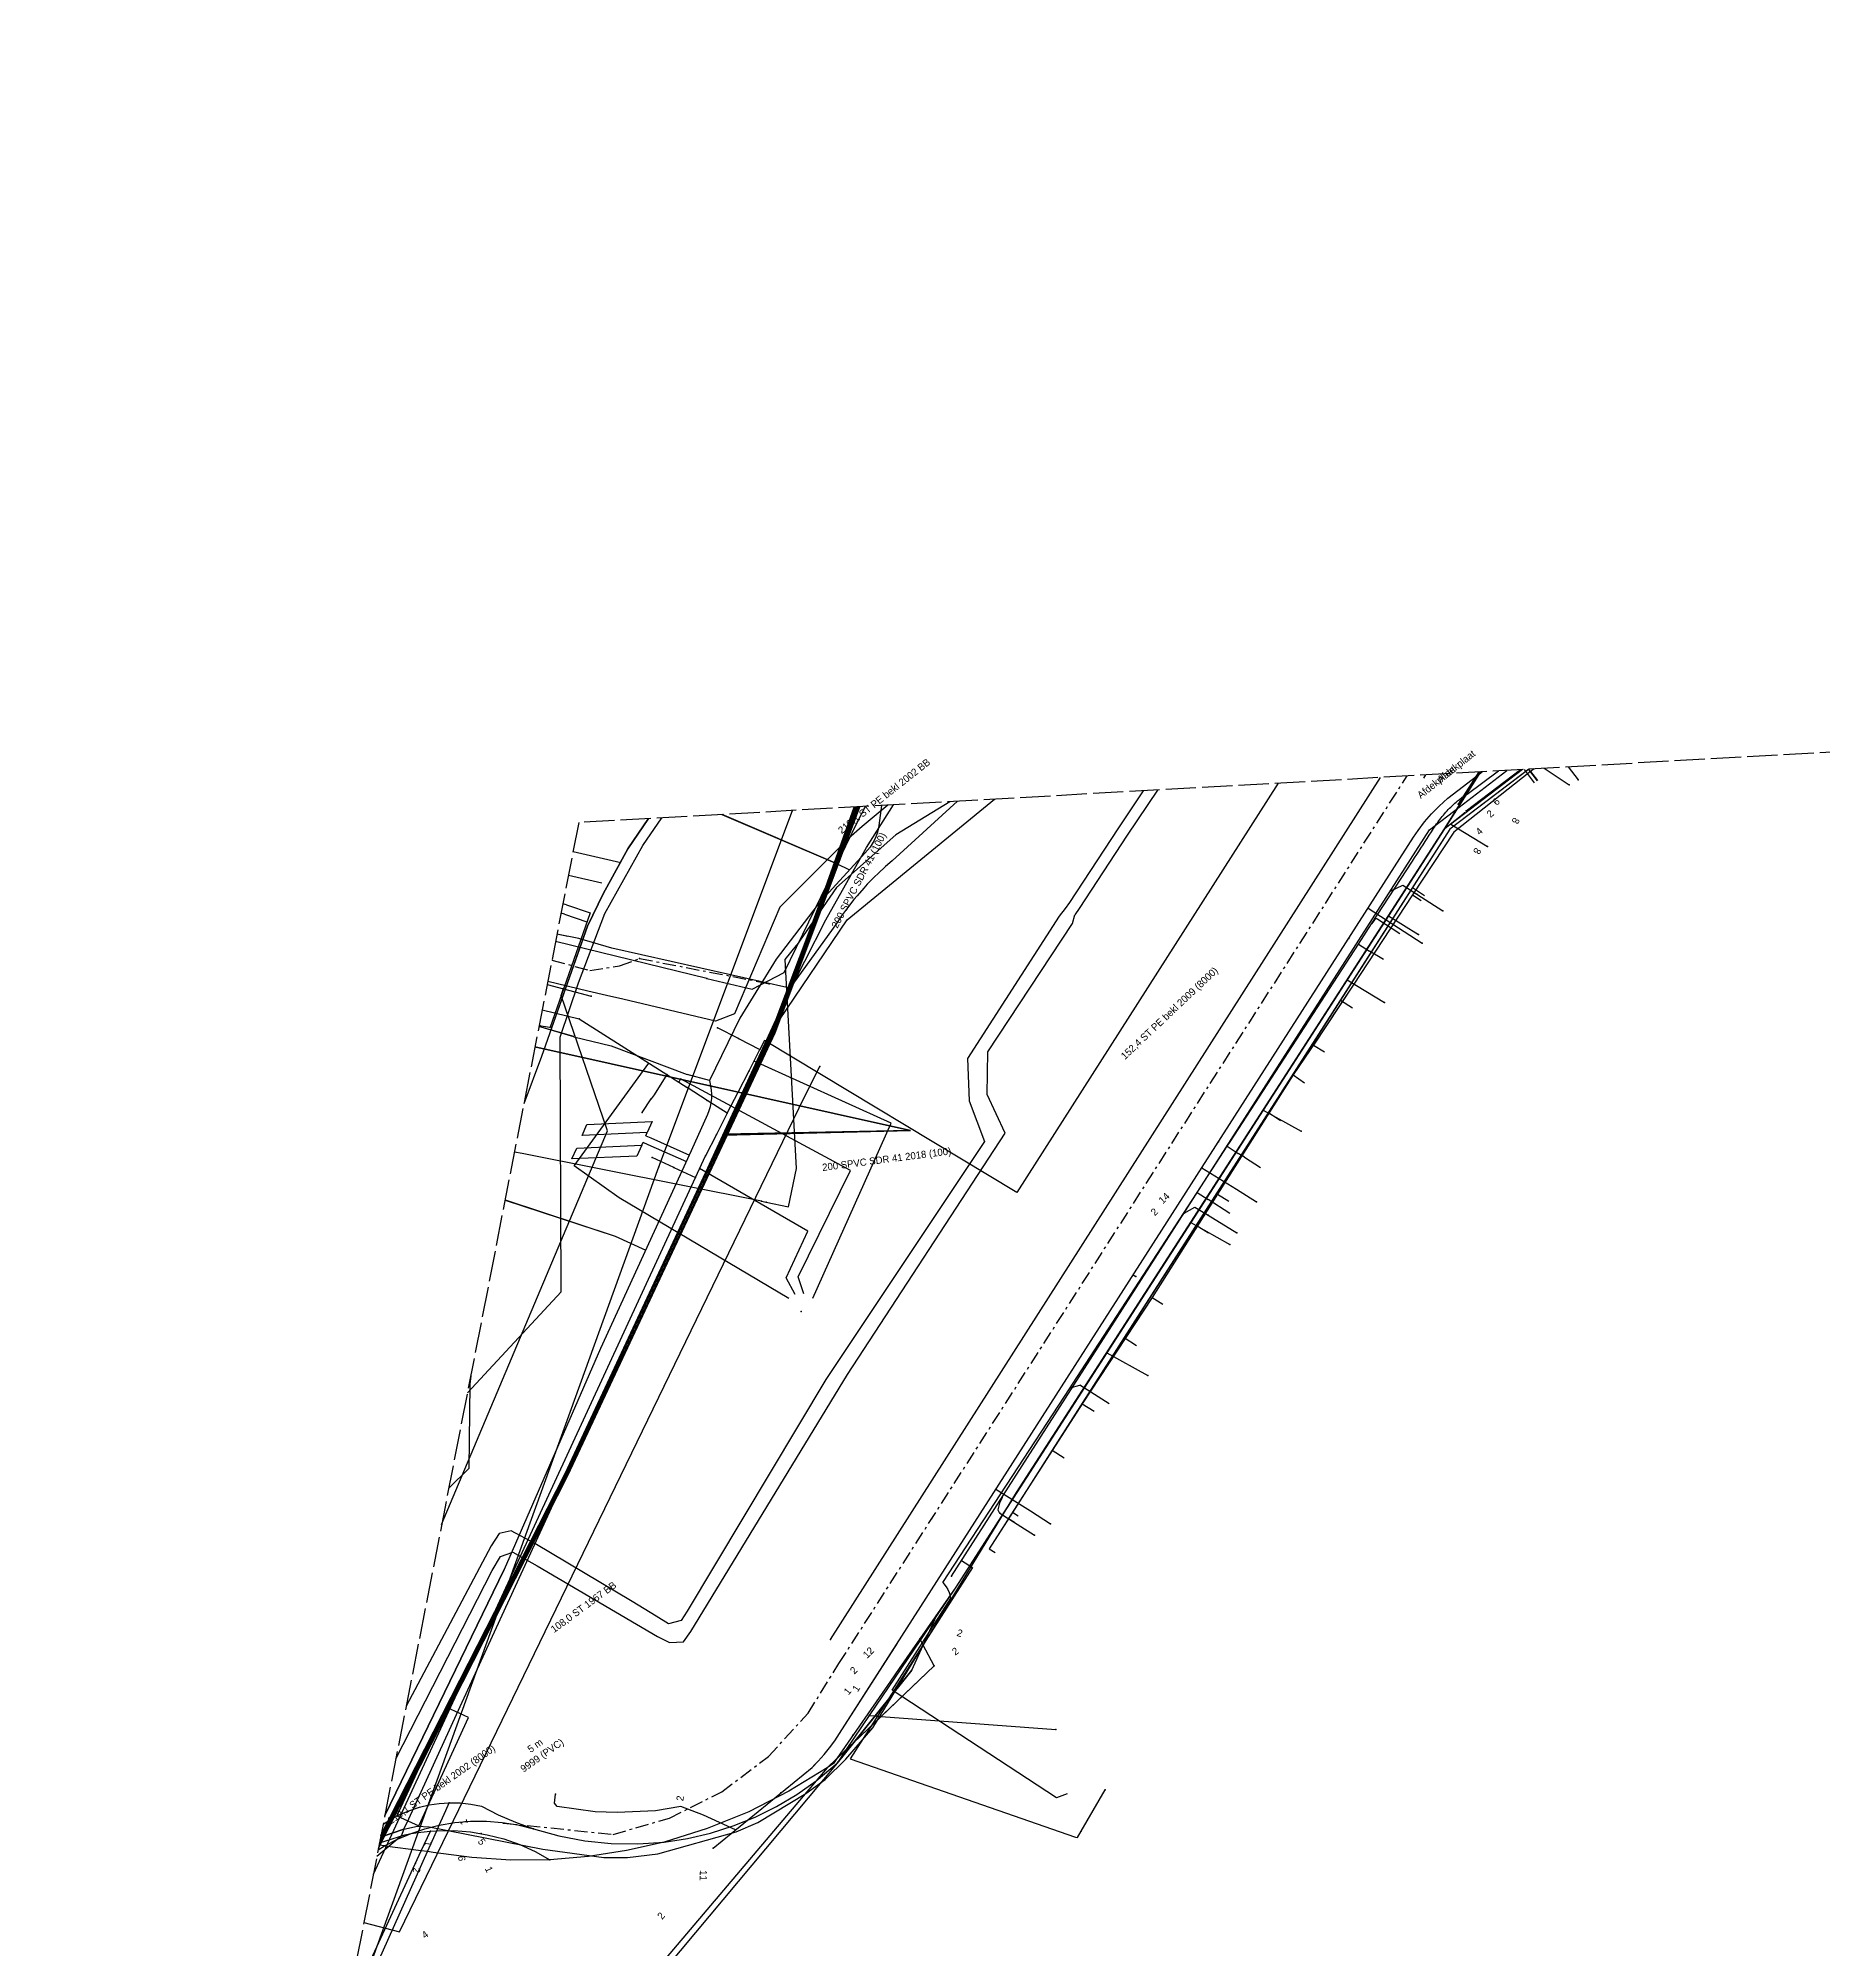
# Model space of a CAD drawing. Header units: metres. Extents: x -529 to 260, y -315 to 217.
# Drawn here: x -394.4 to -319.7, y 136.7 to 216.7 of the extents above; entities that cross this region are included whole.
import ezdxf

# ---------------------------------------------------------------- set-up
doc = ezdxf.new("R2010")
doc.units = ezdxf.units.M
doc.linetypes.add('DASHED', pattern=[1.524, 1.27, -0.254])
doc.linetypes.add('DISUSED', pattern=[0.9943, 0.55, -0.1666, 0.1111, -0.1666])
for name, color, linetype, true_color in [('GM0772_ELS_Elektriciteitskabel', 7, 'Continuous', 0x960000), ('GM0772_ELS_Mantelbuis', 7, 'Continuous', 0x960000), ('GM0772_GWA_Appurtenance', 7, 'Continuous', 0xba38a8), ('GM0772_GWA_Rioolleiding', 7, 'Continuous', 0xba38a8), ('KA0000_OVG_Orientatiepolygoon', 7, 'Continuous', 0xff00ff), ('KL1001_WAT_Waterleiding', 7, 'Continuous', 0x0000ff), ('KL1011_DAT_Annotatie', 7, 'Continuous', 0xffffff), ('KL1011_DAT_Duct', 7, 'Continuous', 0x00ff00), ('KL1011_DAT_ExtraGeometrie', 7, 'Continuous', 0x00ff00), ('KL1011_DAT_Kabelbed', 7, 'Continuous', 0x00ff00), ('KL1011_DAT_Mantelbuis', 7, 'Continuous', 0x00ff00), ('KL1011_DAT_Telecommunicatiekabel', 7, 'Continuous', 0x00ff00), ('KL1031_ELS_Appurtenance', 7, 'Continuous', 0x960000), ('KL1031_ELS_Duct', 7, 'Continuous', 0x960000), ('KL1031_ELS_Elektriciteitskabel', 7, 'Continuous', 0x960000), ('KL1031_ELS_ExtraDetailinfo', 7, 'Continuous', 0x960000), ('KL1031_ELS_Mantelbuis', 7, 'Continuous', 0x960000), ('KL1031_EMS_Duct', 7, 'Continuous', 0xc80000), ('KL1031_EMS_Elektriciteitskabel', 7, 'Continuous', 0xc80000), ('KL1031_EMS_ExtraDetailinfo', 7, 'Continuous', 0xc80000), ('KL1031_EMS_Mantelbuis', 7, 'Continuous', 0xc80000), ('KL1031_GHD_Annotatie', 7, 'Continuous', 0xffffff), ('KL1031_GHD_Appurtenance', 7, 'Continuous', 0xffd750), ('KL1031_GHD_OlieGasChemicalienPijpleiding', 7, 'Continuous', 0xffd750), ('KL1031_GLD_Annotatie', 7, 'Continuous', 0xffffff), ('KL1031_GLD_Appurtenance', 7, 'Continuous', 0xffaf3c), ('KL1031_GLD_Duct', 7, 'Continuous', 0xffaf3c), ('KL1031_GLD_ExtraDetailinfo', 7, 'Continuous', 0xffaf3c), ('KL1031_GLD_OlieGasChemicalienPijpleiding', 7, 'Continuous', 0xffaf3c), ('KL1049_DAT_ExtraDetailinfo', 7, 'Continuous', 0x00ff00), ('KL1049_DAT_Mantelbuis', 7, 'Continuous', 0x00ff00), ('KL1049_DAT_Telecommunicatiekabel', 7, 'Continuous', 0x00ff00), ('KL1051_DAT_Annotatie', 7, 'Continuous', 0xffffff), ('KL1051_DAT_Appurtenance', 7, 'Continuous', 0x00ff00), ('KL1051_DAT_Kabelbed', 7, 'Continuous', 0x00ff00), ('KL1051_DAT_Mantelbuis', 7, 'Continuous', 0x00ff00), ('KL1233_WRM_ThermischePijpleiding', 7, 'Continuous', 0x008080), ('KL1648_DAT_Appurtenance', 7, 'Continuous', 0x00ff00), ('KL1648_DAT_ExtraDetailinfo', 7, 'Continuous', 0x00ff00), ('KL1648_DAT_Telecommunicatiekabel', 7, 'Continuous', 0x00ff00)]:
    doc.layers.add(name, color=color, linetype=linetype, true_color=true_color)

msp = doc.modelspace()

# ---------------------------------------------------------------- linework, layer by layer
at = {"layer": 'GM0772_ELS_Elektriciteitskabel', "linetype": 'CONTINUOUS'}
for points in [[(-360.978, 182.127), (-365.802, 184.196)], [(-359.128, 184.572), (-359.242, 183.73)], [(-359.242, 183.73), (-359.271, 183.568), (-359.313, 183.409), (-359.368, 183.255), (-359.435, 183.105), (-359.514, 182.961), (-359.605, 182.824), (-359.707, 182.696), (-359.819, 182.576)], [(-359.819, 182.576), (-361.782, 180.444), (-363.531, 178.133), (-365.05, 175.665), (-366.325, 173.063)], [(-360.978, 182.127), (-360.488, 181.895)], [(-371.325, 180.075), (-373.01, 175.244)], [(-372.4, 180.028), (-372.541, 180.062)], [(-372.308, 180.417), (-372.464, 180.455)], [(-372.308, 180.417), (-371.325, 180.075)], [(-372.4, 180.028), (-371.456, 179.699)], [(-372.01, 174.895), (-373.467, 175.32)], [(-372.01, 174.895), (-370.443, 174.514)], [(-370.443, 174.514), (-367.265, 173.308)], [(-366.325, 173.063), (-367.265, 173.308)], [(-366.325, 173.063), (-366.279, 172.834)], [(-366.279, 172.834), (-366.253, 172.661), (-366.242, 172.486), (-366.246, 172.31), (-366.265, 172.136), (-366.3, 171.964), (-366.35, 171.796), (-366.414, 171.632)], [(-366.414, 171.632), (-367.087, 170.117), (-370.892, 161.838), (-374.923, 152.586)], [(-371.456, 171.219), (-368.73, 171.34)], [(-368.73, 171.34), (-368.933, 170.884)], [(-371.659, 170.762), (-371.456, 171.219)], [(-368.933, 170.884), (-371.659, 170.762)], [(-369.16, 170.355), (-369.109, 170.474)], [(-369.113, 170.476), (-368.905, 170.383)], [(-368.991, 170.749), (-368.933, 170.884)], [(-368.991, 170.749), (-368.782, 170.656)], [(-368.782, 170.656), (-367.17, 169.939)], [(-372.089, 169.777), (-371.886, 170.233)], [(-369.364, 169.898), (-372.089, 169.777)], [(-371.886, 170.233), (-369.16, 170.355)], [(-369.16, 170.355), (-369.364, 169.898)], [(-368.905, 170.383), (-367.294, 169.666)], [(-374.887, 168.057), (-370.273, 166.546)], [(-370.273, 166.546), (-368.998, 165.961)], [(-374.923, 152.586), (-379.918, 142.295)]]:
    msp.add_lwpolyline(points, dxfattribs=at)
at = {"layer": 'GM0772_ELS_Mantelbuis', "linetype": 'CONTINUOUS'}
for points in [[(-365.804, 184.196), (-360.978, 182.127)], [(-372.01, 174.896), (-373.467, 175.321)], [(-370.443, 174.514), (-367.264, 173.307)], [(-374.886, 168.058), (-370.273, 166.548)], [(-379.918, 142.295), (-374.923, 152.586)]]:
    msp.add_lwpolyline(points, dxfattribs=at)
at = {"layer": 'GM0772_GWA_Appurtenance'}
for p in [(-368.441, 169.453), (-361.256, 149.659)]:
    msp.add_point(p, dxfattribs=at)
at = {"layer": 'GM0772_GWA_Rioolleiding', "linetype": 'CONTINUOUS'}
for points in [[(-361.256, 149.659), (-338.23, 185.745)], [(-368.441, 169.453), (-362.857, 184.361)], [(-381.863, 132.345), (-368.441, 169.453)]]:
    msp.add_lwpolyline(points, dxfattribs=at)
at = {"layer": 'KA0000_OVG_Orientatiepolygoon', "linetype": 'DASHED'}
msp.add_lwpolyline([(212.467, 216.691), (-371.799, 183.859), (-469.178, -314.621), (251.501, 5.16), (212.467, 216.691)], close=True, dxfattribs=at)
at = {"layer": 'KL1001_WAT_Waterleiding', "linetype": 'CONTINUOUS'}
for points in [[(-356.563, 152.052), (-351.222, 160.2), (-351.123, 160.352), (-345.91, 168.377), (-344.657, 170.305), (-344.533, 170.497), (-339.153, 178.773), (-338.608, 179.612), (-336.898, 182.242), (-336.81, 182.378), (-336.72, 182.515), (-336.632, 182.651), (-336.544, 182.787), (-336.456, 182.923), (-336.368, 183.06), (-336.28, 183.197), (-336.192, 183.333), (-336.104, 183.469), (-336.016, 183.606), (-335.973, 183.671), (-335.93, 183.736), (-335.886, 183.8), (-335.841, 183.863), (-335.794, 183.926), (-335.747, 183.989), (-335.699, 184.05), (-335.651, 184.111), (-335.602, 184.171), (-335.551, 184.23), (-335.502, 184.288), (-335.45, 184.344), (-335.399, 184.4), (-335.347, 184.455), (-335.293, 184.509), (-335.238, 184.561), (-335.184, 184.613), (-335.127, 184.664), (-335.07, 184.713), (-335.012, 184.763), (-334.974, 184.794), (-334.935, 184.825), (-334.896, 184.855), (-334.857, 184.885), (-334.817, 184.914), (-334.777, 184.942), (-334.736, 184.971), (-334.696, 184.998), (-334.654, 185.025), (-334.612, 185.051), (-333.3, 186.022)], [(-331.785, 185.519), (-332.205, 186.084)], [(-358.861, 184.587), (-359.352, 184.185), (-359.936, 183.692), (-360.511, 183.19), (-363.381, 180.316), (-365.276, 175.853), (-366.08, 175.543), (-369.96, 176.458), (-370.643, 176.619), (-371.425, 176.804)], [(-338.346, 179.801), (-338.38, 179.822), (-338.399, 179.83), (-338.419, 179.832), (-338.439, 179.827), (-338.456, 179.815), (-338.469, 179.8), (-338.608, 179.612)], [(-337.421, 179.206), (-338.346, 179.801)], [(-339.153, 178.773), (-338.69, 178.477)], [(-338.111, 178.123), (-338.69, 178.477)], [(-371.425, 176.804), (-373.099, 177.208)], [(-344.657, 170.305), (-344.194, 170.008)], [(-343.929, 169.849), (-344.194, 170.008)], [(-343.929, 169.849), (-343.257, 169.422)], [(-345.91, 168.377), (-345.447, 168.08)], [(-344.537, 167.499), (-345.447, 168.08)], [(-351.222, 160.2), (-350.827, 160.304)], [(-349.59, 159.529), (-350.827, 160.304)], [(-356.563, 152.052), (-356.424, 151.863), (-356.351, 151.75), (-356.296, 151.627), (-356.256, 151.499), (-356.235, 151.366)], [(-351.348, 143.195), (-351.795, 143.032), (-358.678, 147.543), (-356.235, 151.366)]]:
    msp.add_lwpolyline(points, dxfattribs=at)
at = {"layer": 'KL1011_DAT_Duct', "linetype": 'CONTINUOUS'}
msp.add_lwpolyline([(-380.098, 141.379), (-379.117, 141.713), (-378.547, 141.842), (-378.06, 141.818), (-373.308, 140.886), (-370.746, 140.537), (-369.753, 140.529), (-368.496, 140.686), (-365.212, 141.609), (-364.303, 142.005), (-362.295, 143.213), (-361.49, 143.8), (-360.625, 144.643), (-359.492, 145.962), (-353.471, 155.813), (-335.559, 183.597), (-334.06, 185.98)], dxfattribs=at)
msp.add_lwpolyline([(-380.098, 141.379), (-379.117, 141.713), (-378.547, 141.842), (-378.06, 141.818), (-373.308, 140.886), (-370.746, 140.537), (-369.753, 140.529), (-368.496, 140.686), (-365.212, 141.609), (-364.303, 142.005), (-362.295, 143.213), (-361.49, 143.8), (-360.625, 144.643), (-359.492, 145.962), (-353.471, 155.813), (-335.559, 183.597), (-334.06, 185.98)], dxfattribs=at)
at = {"layer": 'KL1011_DAT_ExtraGeometrie', "linetype": 'CONTINUOUS'}
msp.add_lwpolyline([(-376.42, 146.4), (-377.329, 146.817), (-379.411, 142.272), (-378.501, 141.855), (-376.42, 146.4)], close=True, dxfattribs=at)
at = {"layer": 'KL1011_DAT_Kabelbed', "linetype": 'CONTINUOUS'}
for points in [[(-379.117, 141.713), (-378.547, 141.842), (-378.06, 141.818), (-373.308, 140.886), (-370.746, 140.537), (-369.753, 140.529), (-368.496, 140.686), (-365.212, 141.609), (-364.303, 142.005), (-362.295, 143.213), (-361.49, 143.8), (-360.625, 144.643), (-359.492, 145.962), (-353.471, 155.813), (-335.559, 183.597), (-334.06, 185.98)], [(-332.034, 186.084), (-335.333, 183.579), (-336.899, 181.134)], [(-332.02, 186.094), (-332.034, 186.084)], [(-332.034, 186.084), (-331.672, 185.606)], [(-376.916, 146.518), (-363.216, 176.326), (-361.45, 179.78), (-359.756, 182.814), (-358.622, 184.6)], [(-336.899, 181.134), (-339.915, 176.424)], [(-336.899, 181.134), (-336.393, 180.81)], [(-339.915, 176.424), (-342.931, 171.714)], [(-339.915, 176.424), (-339.409, 176.1)], [(-342.931, 171.714), (-345.947, 167.005)], [(-342.931, 171.714), (-342.425, 171.39)], [(-345.947, 167.005), (-348.963, 162.295)], [(-345.947, 167.005), (-345.44, 166.68)], [(-348.963, 162.295), (-351.978, 157.584)], [(-348.963, 162.295), (-348.456, 161.97)], [(-351.978, 157.584), (-353.647, 154.976)], [(-351.978, 157.584), (-351.472, 157.26)], [(-353.647, 154.976), (-354.621, 153.455), (-354.373, 153.296)], [(-353.398, 154.817), (-353.647, 154.976)], [(-378.914, 142.154), (-376.916, 146.518)], [(-379.117, 141.713), (-379.235, 141.42), (-380.255, 140.575)], [(-379.117, 141.713), (-380.098, 141.379)], [(-379.117, 141.713), (-378.914, 142.154)]]:
    msp.add_lwpolyline(points, dxfattribs=at)
at = {"layer": 'KL1011_DAT_Mantelbuis', "linetype": 'CONTINUOUS'}
msp.add_lwpolyline([(-378.914, 142.154), (-376.916, 146.518)], dxfattribs=at)
at = {"layer": 'KL1011_DAT_Telecommunicatiekabel', "linetype": 'CONTINUOUS'}
for points in [[(-332.02, 186.094), (-335.333, 183.579), (-354.621, 153.455), (-354.373, 153.296)], [(-332.02, 186.094), (-335.333, 183.579), (-348.963, 162.295), (-348.456, 161.97)], [(-332.02, 186.094), (-335.333, 183.579), (-345.947, 167.005), (-345.44, 166.68)], [(-332.02, 186.094), (-335.333, 183.579), (-342.931, 171.714), (-342.425, 171.39)], [(-332.02, 186.094), (-335.333, 183.579), (-339.915, 176.424), (-339.409, 176.1)], [(-332.02, 186.094), (-335.333, 183.579), (-336.899, 181.134), (-336.393, 180.81)], [(-332.02, 186.094), (-332.034, 186.084), (-331.672, 185.606)]]:
    msp.add_lwpolyline(points, dxfattribs=at)
at = {"layer": 'KL1031_ELS_Appurtenance'}
for p in [(-329.967, 185.644), (-338.759, 180.269), (-339.565, 179.01), (-336.485, 178.812), (-365.108, 174.817), (-364.67, 173.467), (-368.764, 172.293), (-367.268, 172.766), (-345.016, 170.499), (-366.497, 169.908), (-367.824, 169.42), (-345.716, 169.404), (-343.425, 167.974), (-348.586, 164.922), (-348.474, 164.85), (-362.49, 163.388), (-351.153, 160.916), (-354.334, 155.947), (-357.022, 154.723), (-352.051, 154.501), (-363.342, 143.238), (-372.78, 143.185), (-374.945, 141.975), (-365.24, 141.688), (-366.179, 140.922)]:
    msp.add_point(p, dxfattribs=at)
at = {"layer": 'KL1031_ELS_Duct', "linetype": 'CONTINUOUS'}
msp.add_lwpolyline([(-373.634, 174.464), (-357.913, 170.963), (-365.682, 170.798)], dxfattribs=at)
at = {"layer": 'KL1031_ELS_Elektriciteitskabel', "linetype": 'DISUSED'}
msp.add_lwpolyline([(-374.945, 141.975), (-370.36, 141.501), (-368.004, 142.183), (-365.812, 143.282), (-363.856, 144.762), (-362.202, 146.573), (-360.906, 148.655), (-337.122, 185.808)], dxfattribs=at)
at = {"layer": 'KL1031_ELS_Elektriciteitskabel', "linetype": 'CONTINUOUS'}
for points in [[(-366.179, 140.922), (-362.032, 144.307), (-361.775, 144.57), (-361.532, 144.844), (-361.3, 145.127), (-361.084, 145.422), (-360.879, 145.727), (-336.849, 183.252), (-336.662, 183.524), (-336.39, 183.884), (-336.098, 184.224), (-335.785, 184.546), (-335.416, 184.886), (-333.977, 185.984)], [(-336.422, 185.717), (-336.34, 185.851)], [(-330.379, 186.187), (-329.967, 185.644)], [(-376.464, 159.98), (-372.532, 164.208), (-372.58, 174.877), (-371.815, 177.147), (-370.715, 180.045), (-369.116, 182.9), (-368.323, 184.054)], [(-355.949, 184.75), (-358.675, 182.254), (-358.956, 182.015), (-359.271, 181.727), (-359.425, 181.579), (-359.724, 181.273), (-359.869, 181.117), (-360.15, 180.795), (-360.285, 180.631), (-360.548, 180.294), (-360.797, 179.948), (-361.034, 179.593), (-362.959, 176.922), (-370.418, 178.598), (-371.801, 179.005), (-372.713, 179.182)], [(-368.874, 184.023), (-369.741, 182.753), (-370.621, 181.157), (-370.77, 180.905), (-371.439, 179.521), (-373.353, 174.064), (-374.098, 172.09)], [(-373.459, 175.36), (-373.022, 175.296), (-372.919, 175.3), (-371.439, 179.521), (-370.77, 180.905), (-370.621, 181.157), (-369.741, 182.753), (-368.874, 184.023)], [(-338.759, 180.269), (-336.485, 178.812)], [(-363, 163.937), (-370.114, 168.143), (-371.986, 169.488), (-368.87, 173.79)], [(-361.997, 163.952), (-358.722, 171.272), (-364.461, 173.874)], [(-362.379, 164.129), (-362.62, 164.841), (-360.421, 169.296), (-367.534, 173.123), (-367.615, 172.989)], [(-362.738, 164.095), (-363.113, 164.804), (-362.209, 166.756), (-366.745, 169.37)], [(-345.716, 169.404), (-344.267, 168.513), (-343.425, 167.974)], [(-348.586, 164.922), (-348.474, 164.85)], [(-376.324, 160.697), (-376.357, 160.342), (-376.396, 156.814), (-377.243, 155.993)], [(-354.334, 155.947), (-352.894, 155.041), (-352.051, 154.501)], [(-365.24, 141.688), (-366.58, 142.307), (-367.526, 142.669), (-368.588, 142.483), (-370.198, 142.424), (-371.11, 142.439), (-372.704, 142.671), (-372.818, 142.809), (-372.78, 143.185)]]:
    msp.add_lwpolyline(points, dxfattribs=at)
at = {"layer": 'KL1031_ELS_ExtraDetailinfo', "linetype": 'CONTINUOUS'}
msp.add_lwpolyline([(-373.634, 174.464), (-357.913, 170.963), (-365.682, 170.798)], dxfattribs=at)
at = {"layer": 'KL1031_ELS_Mantelbuis', "linetype": 'CONTINUOUS'}
for points in [[(-372.036, 182.647), (-370.033, 182.182)], [(-372.229, 181.656), (-370.84, 181.334)], [(-372.229, 181.656), (-370.84, 181.334)], [(-372.229, 181.656), (-370.84, 181.334)], [(-372.229, 181.656), (-370.84, 181.334)], [(-372.253, 179.093), (-372.713, 179.182)], [(-373.395, 175.351), (-373.459, 175.36)], [(-373.395, 175.351), (-373.459, 175.36)], [(-373.395, 175.351), (-373.459, 175.36)], [(-361.973, 144.368), (-361.775, 144.57), (-361.532, 144.844), (-361.3, 145.127), (-361.084, 145.422), (-360.879, 145.727), (-358.456, 149.511)]]:
    msp.add_lwpolyline(points, dxfattribs=at)
at = {"layer": 'KL1031_EMS_Duct', "linetype": 'CONTINUOUS'}
msp.add_lwpolyline([(-360.14, 184.514), (-362.321, 178.7)], dxfattribs=at)
at = {"layer": 'KL1031_EMS_Elektriciteitskabel', "linetype": 'CONTINUOUS'}
for points in [[(-360.139, 184.515), (-362.604, 177.947)], [(-362.604, 177.947), (-363.669, 175.099), (-365.682, 170.798), (-372.374, 156.612), (-380.081, 141.464)]]:
    msp.add_lwpolyline(points, dxfattribs=at)
at = {"layer": 'KL1031_EMS_ExtraDetailinfo', "linetype": 'CONTINUOUS'}
msp.add_lwpolyline([(-360.14, 184.514), (-362.321, 178.7)], dxfattribs=at)
at = {"layer": 'KL1031_EMS_Mantelbuis', "linetype": 'CONTINUOUS'}
msp.add_lwpolyline([(-362.321, 178.7), (-360.14, 184.514)], dxfattribs=at)
msp.add_lwpolyline([(-362.321, 178.7), (-360.14, 184.514)], dxfattribs=at)
msp.add_lwpolyline([(-362.321, 178.7), (-360.14, 184.514)], dxfattribs=at)
msp.add_lwpolyline([(-362.321, 178.7), (-360.14, 184.514)], dxfattribs=at)
at = {"layer": 'KL1031_GHD_Appurtenance'}
for p in [(-366.441, 177.326), (-371.778, 175.641), (-365.991, 175.27), (-363.396, 175.595), (-364.213, 174.356), (-368.11, 173.305), (-361.702, 173.64), (-366.426, 172.227), (-365.127, 172.578), (-369.145, 171.721), (-365.584, 171.688), (-366.04, 170.799), (-368.732, 169.839), (-366.916, 169)]:
    msp.add_point(p, dxfattribs=at)
at = {"layer": 'KL1031_GHD_OlieGasChemicalienPijpleiding', "linetype": 'CONTINUOUS'}
for points in [[(-342.518, 185.504), (-353.46, 168.365), (-364.022, 174.729), (-364.213, 174.356)], [(-366.441, 177.326), (-364.547, 176.877), (-363.202, 177.587), (-360.102, 183.948), (-359.797, 184.534)], [(-363.396, 175.595), (-360.56, 179.792), (-354.397, 184.837)], [(-366.441, 177.326), (-372.772, 178.879)], [(-373.331, 176.02), (-371.778, 175.641)], [(-371.778, 175.641), (-368.11, 173.305)], [(-365.108, 174.817), (-365.991, 175.27)], [(-365.108, 174.817), (-364.213, 174.356)], [(-364.67, 173.467), (-364.213, 174.356)], [(-380.793, 137.815), (-379.311, 137.42), (-362.354, 172.376), (-361.702, 173.64)], [(-368.11, 173.305), (-368.649, 172.463), (-368.764, 172.293)], [(-368.11, 173.305), (-367.268, 172.766)], [(-365.127, 172.578), (-364.67, 173.467)], [(-369.145, 171.721), (-368.764, 172.293)], [(-366.426, 172.227), (-367.268, 172.766)], [(-365.584, 171.688), (-366.426, 172.227)], [(-365.584, 171.688), (-365.127, 172.578)], [(-365.584, 171.688), (-366.04, 170.799)], [(-366.04, 170.799), (-366.497, 169.908)], [(-367.824, 169.42), (-368.732, 169.839)], [(-366.916, 169), (-366.497, 169.908)], [(-380.399, 139.837), (-366.916, 169)], [(-367.824, 169.42), (-366.916, 169)]]:
    msp.add_lwpolyline(points, dxfattribs=at)
at = {"layer": 'KL1031_GLD_Appurtenance'}
for p in [(-330.338, 185.434), (-337.832, 180.985), (-336.718, 180.862), (-335.624, 180.157), (-362.682, 178.71), (-369.253, 178.167), (-372.444, 176.909), (-363.822, 177.106), (-371.285, 176.597), (-364.147, 168.01), (-363.949, 167.971), (-346.458, 167.513), (-345.447, 167.419), (-344.251, 166.685), (-354.078, 155.61), (-354.165, 154.953), (-352.719, 154.025), (-355.773, 152.963), (-356.189, 152.314), (-349.763, 143.36), (-350.772, 141.631)]:
    msp.add_point(p, dxfattribs=at)
at = {"layer": 'KL1031_GLD_Duct', "linetype": 'CONTINUOUS'}
msp.add_lwpolyline([(-364.147, 168.01), (-374.172, 170.002), (-374.494, 170.066)], dxfattribs=at)
at = {"layer": 'KL1031_GLD_ExtraDetailinfo', "linetype": 'CONTINUOUS'}
msp.add_lwpolyline([(-364.147, 168.01), (-374.172, 170.002), (-374.494, 170.066)], dxfattribs=at)
at = {"layer": 'KL1031_GLD_OlieGasChemicalienPijpleiding', "linetype": 'CONTINUOUS'}
for points in [[(-356.189, 152.314), (-336.185, 183.557), (-334.947, 184.496), (-332.953, 186.042)], [(-331.389, 186.13), (-330.338, 185.434)], [(-356.268, 184.732), (-358.527, 183.343), (-361.015, 181.139), (-362.682, 178.71)], [(-337.832, 180.985), (-337.305, 181.241), (-336.718, 180.862)], [(-336.718, 180.862), (-335.624, 180.157)], [(-363.949, 167.971), (-363.015, 167.776), (-362.688, 169.375), (-363.154, 178.132), (-362.682, 178.71)], [(-377.541, 154.469), (-370.602, 170.955), (-372.53, 176.619), (-372.444, 176.909)], [(-373.123, 177.084), (-371.285, 176.597)], [(-364.147, 168.01), (-374.172, 170.002), (-374.494, 170.066)], [(-364.147, 168.01), (-363.949, 167.971)], [(-346.458, 167.513), (-346.004, 167.761), (-345.447, 167.419)], [(-345.447, 167.419), (-344.251, 166.685)], [(-354.078, 155.61), (-354.179, 155.364), (-354.256, 155.085), (-354.193, 154.971), (-354.165, 154.953)], [(-354.165, 154.953), (-352.719, 154.025)], [(-355.773, 152.963), (-355.312, 152.668), (-360.435, 144.66), (-351.001, 141.386), (-350.927, 141.364), (-350.772, 141.631)], [(-350.772, 141.631), (-349.763, 143.36)]]:
    msp.add_lwpolyline(points, dxfattribs=at)
at = {"layer": 'KL1031_GLD_OlieGasChemicalienPijpleiding', "linetype": 'DISUSED'}
for points in [[(-372.924, 178.101), (-371.34, 177.665), (-370.098, 177.859), (-369.253, 178.167)], [(-369.253, 178.167), (-364.081, 177.168), (-363.822, 177.106)]]:
    msp.add_lwpolyline(points, dxfattribs=at)
at = {"layer": 'KL1049_DAT_ExtraDetailinfo', "linetype": 'CONTINUOUS'}
msp.add_lwpolyline([(-363.621, 175.078), (-360.266, 184.507)], dxfattribs=at)
at = {"layer": 'KL1049_DAT_Mantelbuis', "linetype": 'CONTINUOUS'}
msp.add_lwpolyline([(-360.269, 184.507), (-363.623, 175.079)], dxfattribs=at)
at = {"layer": 'KL1049_DAT_Telecommunicatiekabel', "linetype": 'CONTINUOUS'}
for points in [[(-331.803, 186.107), (-331.95, 185.991), (-335.159, 183.462), (-336.894, 180.828), (-339.375, 177.046), (-341.179, 174.34), (-341.896, 173.293), (-345.061, 168.308), (-347.788, 163.979), (-350.732, 159.531), (-353.806, 154.731), (-353.558, 154.573)], [(-331.803, 186.107), (-331.95, 185.991), (-335.159, 183.462), (-336.894, 180.828), (-339.375, 177.046), (-341.179, 174.34), (-341.896, 173.293), (-345.061, 168.308), (-347.788, 163.979), (-350.732, 159.531), (-350.22, 159.212)], [(-331.803, 186.107), (-331.95, 185.991), (-335.159, 183.462), (-336.894, 180.828), (-339.375, 177.046), (-341.179, 174.34), (-341.896, 173.293), (-345.061, 168.308), (-347.788, 163.979), (-347.347, 163.701)], [(-331.803, 186.107), (-331.95, 185.991), (-335.159, 183.462), (-336.894, 180.828), (-339.375, 177.046), (-341.179, 174.34), (-341.896, 173.293), (-345.061, 168.308), (-344.586, 168.006)], [(-331.803, 186.107), (-331.95, 185.991), (-335.159, 183.462), (-336.894, 180.828), (-339.375, 177.046), (-341.179, 174.34), (-341.896, 173.293), (-341.414, 172.964)], [(-331.803, 186.107), (-331.95, 185.991), (-335.159, 183.462), (-336.894, 180.828), (-339.375, 177.046), (-341.039, 174.545), (-340.586, 174.261)], [(-331.803, 186.107), (-331.95, 185.991), (-335.159, 183.462), (-336.894, 180.828), (-336.536, 180.592)], [(-331.803, 186.107), (-331.95, 185.991), (-331.657, 185.619)], [(-360.084, 184.517), (-362.553, 177.94), (-363.623, 175.079), (-372.284, 156.57), (-380.151, 141.105)]]:
    msp.add_lwpolyline(points, dxfattribs=at)
at = {"layer": 'KL1051_DAT_Appurtenance'}
for p in [(-334.98, 184.624), (-334.976, 184.517), (-334.726, 184.259), (-334.726, 184.259), (-334.643, 184.353), (-335.559, 183.597), (-335.559, 183.597), (-335.558, 183.597), (-335.295, 183.797), (-333.75, 182.85), (-337.904, 179.96), (-336.642, 179.171), (-339.637, 177.271), (-338.074, 176.327), (-343.152, 171.819), (-341.56, 170.938), (-346.179, 167.123), (-344.539, 166.19), (-349.7, 161.664), (-347.982, 160.708), (-356.82, 150.649), (-357.514, 149.685), (-357.514, 149.684), (-356.916, 148.555), (-359.639, 146.477), (-360.321, 145.648), (-351.824, 145.886), (-360.723, 145.071), (-361.403, 144.293), (-360.986, 144.485), (-377.22, 142.825), (-378.012, 141.64), (-373.701, 141.738), (-375.883, 141.535), (-378.632, 140.3), (-373.005, 140.441)]:
    msp.add_point(p, dxfattribs=at)
at = {"layer": 'KL1051_DAT_Kabelbed', "linetype": 'CONTINUOUS'}
for points in [[(-332.29, 186.079), (-335.295, 183.797), (-335.527, 183.622), (-335.556, 183.599), (-335.559, 183.597)], [(-334.056, 185.981), (-335.559, 183.597)], [(-334.116, 185.976), (-334.98, 184.624)], [(-334.643, 184.353), (-332.376, 186.074)], [(-335.558, 183.597), (-335.556, 183.599), (-334.976, 184.517)], [(-335.558, 183.597), (-335.527, 183.622), (-334.726, 184.259)], [(-335.559, 183.597), (-337.904, 179.96), (-339.637, 177.271), (-343.152, 171.819), (-346.179, 167.123), (-349.7, 161.664), (-353.745, 155.388), (-356.013, 151.845), (-357.514, 149.685), (-357.514, 149.684)], [(-335.558, 183.597), (-337.901, 179.959), (-339.634, 177.27), (-343.147, 171.816), (-346.172, 167.12), (-349.691, 161.659), (-356.013, 151.845), (-356.82, 150.649)], [(-335.295, 183.797), (-333.75, 182.85)], [(-337.904, 179.96), (-337.901, 179.959), (-336.642, 179.171)], [(-339.637, 177.271), (-339.634, 177.27), (-338.074, 176.327)], [(-343.152, 171.819), (-343.147, 171.816), (-341.56, 170.938)], [(-346.179, 167.123), (-346.172, 167.12), (-344.539, 166.19)], [(-349.7, 161.664), (-349.691, 161.659), (-347.982, 160.708)], [(-360.986, 144.485), (-360.287, 145.353), (-359.397, 146.459), (-357.852, 148.378), (-357.376, 149.425), (-356.82, 150.65)], [(-356.82, 150.649), (-357.496, 149.65), (-359.639, 146.477), (-360.6, 145.056), (-360.986, 144.485)], [(-357.514, 149.684), (-358.38, 148.44), (-358.746, 147.913), (-360.996, 144.68), (-361.138, 144.475), (-361.403, 144.293)], [(-356.916, 148.555), (-357.376, 149.425), (-357.496, 149.65), (-357.514, 149.685)], [(-356.916, 148.555), (-360.287, 145.354), (-361.403, 144.293)], [(-361.403, 144.293), (-360.996, 144.68), (-360.6, 145.056), (-360.287, 145.353), (-359.143, 146.44), (-356.916, 148.555)], [(-357.852, 148.378), (-360.287, 145.354), (-360.986, 144.485)], [(-359.639, 146.477), (-359.397, 146.459), (-359.143, 146.44), (-351.824, 145.886)], [(-361.403, 144.293), (-361.865, 143.748), (-373.656, 129.826), (-373.745, 129.72), (-373.679, 129.62), (-374.334, 125.792), (-375.092, 121.368), (-378.709, 106.516), (-378.857, 105.912), (-378.855, 105.879), (-378.732, 104.304), (-378.461, 99.25), (-378.322, 96.676), (-377.847, 87.828)], [(-373.701, 141.738), (-372.633, 141.438), (-371.544, 141.231), (-370.441, 141.119), (-369.333, 141.102), (-368.227, 141.18), (-367.246, 141.331), (-366.28, 141.556), (-365.335, 141.856), (-364.416, 142.227), (-363.527, 142.668), (-362.675, 143.176), (-361.865, 143.748), (-360.986, 144.485)], [(-360.986, 144.485), (-373.483, 129.543)], [(-361.403, 144.293), (-363.006, 143.304), (-364.685, 142.451), (-366.429, 141.742), (-368.227, 141.18), (-369.8, 140.82), (-371.395, 140.573), (-373.004, 140.441)], [(-381.821, 132.557), (-378.137, 140.779), (-377.744, 141.656), (-377.644, 141.881), (-377.366, 142.5), (-377.22, 142.825), (-377.22, 142.825)], [(-379.991, 141.923), (-379.634, 142.148), (-379.26, 142.343), (-378.87, 142.506), (-378.47, 142.636), (-378.058, 142.733), (-377.642, 142.796), (-377.22, 142.825)], [(-377.22, 142.825), (-376.769, 142.816), (-376.32, 142.769), (-375.877, 142.681), (-375.172, 142.322), (-374.445, 142.008), (-373.701, 141.738), (-373.701, 141.738)], [(-381.529, 134.05), (-378.395, 140.814), (-378.012, 141.64), (-378.012, 141.64)], [(-380.201, 140.852), (-379.926, 141.015), (-379.383, 141.296), (-378.819, 141.535), (-378.238, 141.73), (-377.644, 141.881), (-376.989, 141.993), (-376.327, 142.051), (-375.664, 142.055), (-375.002, 142.002), (-374.346, 141.897), (-373.701, 141.738), (-373.701, 141.738)], [(-380.143, 141.148), (-379.084, 141.482), (-378.819, 141.535), (-378.417, 141.597), (-378.012, 141.64), (-378.012, 141.64)], [(-378.012, 141.64), (-377.744, 141.656), (-377.034, 141.66), (-376.328, 141.604), (-375.628, 141.486), (-374.942, 141.31), (-374.272, 141.076), (-373.626, 140.786), (-373.006, 140.441), (-373.005, 140.441)], [(-373.004, 140.441), (-373.006, 140.441), (-374.641, 140.425), (-376.274, 140.527), (-377.895, 140.748), (-378.137, 140.779), (-378.395, 140.814), (-379.914, 141.012), (-379.926, 141.015), (-380.044, 141.032), (-380.163, 141.043)]]:
    msp.add_lwpolyline(points, dxfattribs=at)
at = {"layer": 'KL1051_DAT_Mantelbuis', "linetype": 'CONTINUOUS'}
for points in [[(-356.916, 148.555), (-360.287, 145.354), (-361.403, 144.293)], [(-357.852, 148.378), (-360.287, 145.354), (-360.986, 144.485)]]:
    msp.add_lwpolyline(points, dxfattribs=at)
at = {"layer": 'KL1233_WRM_ThermischePijpleiding', "linetype": 'CONTINUOUS'}
for points in [[(-348.176, 185.187), (-349.238, 183.593), (-351.259, 180.518), (-351.432, 180.254)], [(-347.577, 185.22), (-348.838, 183.328), (-350.857, 180.254), (-351.031, 179.99)], [(-351.432, 180.254), (-351.694, 179.933), (-355.526, 173.979), (-355.459, 172.211), (-354.819, 170.513), (-361.46, 160.543), (-367.26, 150.846), (-367.506, 150.45), (-368.046, 150.319), (-368.565, 150.636), (-369.566, 151.248), (-373.632, 153.675), (-374.627, 154.215), (-375.137, 154.1), (-375.464, 153.575), (-379.025, 146.873)], [(-379.458, 144.657), (-375.421, 152.552), (-375.078, 153.139), (-374.561, 153.313), (-373.542, 152.741), (-368.5, 149.784), (-367.997, 149.528), (-367.414, 149.563), (-367.113, 149.992), (-360.543, 160.747), (-353.942, 170.851), (-354.7, 172.479), (-354.672, 174.259), (-351.134, 179.637), (-351.031, 179.99)]]:
    msp.add_lwpolyline(points, dxfattribs=at)
at = {"layer": 'KL1648_DAT_Appurtenance'}
msp.add_point((-365.742, 170.778), dxfattribs=at)
at = {"layer": 'KL1648_DAT_ExtraDetailinfo', "linetype": 'CONTINUOUS'}
for points in [[(-360.193, 184.511), (-362.362, 178.73)], [(-357.913, 170.963), (-373.634, 174.464)]]:
    msp.add_lwpolyline(points, dxfattribs=at)
at = {"layer": 'KL1648_DAT_Telecommunicatiekabel', "linetype": 'CONTINUOUS'}
for points in [[(-380.083, 141.456), (-372.373, 156.611), (-365.742, 170.778), (-363.714, 175.123), (-362.362, 178.73), (-360.192, 184.512)], [(-380.083, 141.456), (-372.373, 156.611), (-365.742, 170.778), (-363.714, 175.123), (-362.362, 178.73), (-360.192, 184.512)], [(-380.083, 141.456), (-372.373, 156.611), (-365.742, 170.778), (-363.714, 175.123), (-362.362, 178.73), (-360.192, 184.512)], [(-380.083, 141.456), (-372.373, 156.611), (-365.742, 170.778), (-363.714, 175.123), (-362.362, 178.73), (-360.192, 184.512)], [(-360.192, 184.511), (-363.714, 175.123), (-372.373, 156.611), (-380.083, 141.456)], [(-380.082, 141.462), (-372.373, 156.611), (-363.726, 175.107), (-362.368, 178.722), (-360.196, 184.511)], [(-380.082, 141.462), (-372.373, 156.611), (-363.726, 175.107), (-362.368, 178.722), (-360.196, 184.511)], [(-380.082, 141.462), (-372.373, 156.611), (-365.742, 170.778), (-363.726, 175.107), (-362.368, 178.722), (-360.196, 184.511)], [(-365.742, 170.778), (-363.715, 175.119), (-360.192, 184.511)], [(-360.192, 184.512), (-362.362, 178.73), (-363.714, 175.123), (-364.926, 172.525)], [(-362.509, 177.912), (-360.03, 184.52)], [(-362.364, 178.727), (-360.193, 184.511)], [(-362.321, 178.7), (-360.14, 184.514)], [(-380.117, 141.284), (-372.329, 156.591), (-363.669, 175.099), (-362.321, 178.7)], [(-365.727, 170.819), (-363.715, 175.119), (-362.364, 178.727)], [(-380.186, 140.925), (-372.239, 156.549), (-365.591, 170.755), (-363.578, 175.059), (-362.509, 177.912)], [(-373.634, 174.464), (-357.913, 170.963), (-365.727, 170.819)], [(-364.926, 172.525), (-373.634, 174.464)], [(-365.742, 170.778), (-357.913, 170.963), (-373.634, 174.464)], [(-364.926, 172.525), (-365.742, 170.778), (-357.913, 170.963), (-364.926, 172.525)], [(-380.082, 141.463), (-372.374, 156.612), (-365.727, 170.819)], [(-380.081, 141.464), (-372.374, 156.612), (-365.742, 170.778)]]:
    msp.add_lwpolyline(points, dxfattribs=at)

# ---------------------------------------------------------------- texts
at = {"layer": 'KL1011_DAT_Annotatie', "insert": (-373.715, 145.343), "char_height": 0.3, "attachment_point": 2, "rotation": 35.363}
msp.add_mtext('5 m\\P9999 (PVC)', dxfattribs=at)
at = {"layer": 'KL1031_GHD_Annotatie', "char_height": 0.3}
for s, insert, attachment_point, rotation in [('219,1 ST PE bekl 2002 BB', (-360.76, 183.322), 7, 38.363), ('152,4 ST PE bekl 2009 (8000)', (-348.871, 173.851), 7, 43.363), ('108,0 ST 1967 BB', (-371.586, 150.996), 5, 36.363), ('219,1 ST PE bekl 2002 (8000)', (-379.612, 141.837), 7, 35.363)]:
    msp.add_mtext(s, dxfattribs=dict(at, insert=insert, attachment_point=attachment_point, rotation=rotation))
at = {"layer": 'KL1031_GLD_Annotatie', "char_height": 0.3, "attachment_point": 7}
for s, insert, rotation in [('200 SPVC SDR 41 (100)', (-360.894, 179.367), 62.363), ('200 SPVC SDR 41 2018 (100)', (-361.576, 169.181), 7.363)]:
    msp.add_mtext(s, dxfattribs=dict(at, insert=insert, rotation=rotation))
at = {"layer": 'KL1051_DAT_Annotatie', "char_height": 0.3, "attachment_point": 7}
for s, insert, rotation in [('Afdekplaat', (-335.66, 185.432), 38.563), ('Afdekplaat', (-335.66, 185.432), 38.563), ('Afdekplaat', (-336.492, 184.77), 38.563), ('Afdekplaat', (-336.492, 184.77), 38.563), ('6', (-333.368, 184.547), 43.263), ('2', (-333.623, 184.042), 42.963), ('8', (-332.663, 184.099), 243.463), ('4', (-334.083, 183.309), 43.063), ('8', (-334.27, 182.833), 242.163), ('14', (-347.353, 167.872), 43.563), ('2', (-347.682, 167.376), 43.563), ('2', (-356.001, 149.818), 342.863), ('12', (-359.727, 148.848), 44.763), ('2', (-356.041, 148.98), 35.163), ('2', (-360.262, 148.185), 45.563), ('1', (-360.509, 147.31), 49.563), ('1', (-360.124, 147.44), 57.163), ('2', (-367.424, 142.88), 82.463), ('1', (-376.439, 141.953), 107.263), ('1', (-378.238, 141.243), 262.763), ('5', (-376.048, 141.191), 307.163), ('2', (-378.729, 140.126), 266.163), ('6', (-376.856, 140.598), 272.963), ('1', (-375.739, 140.076), 294.163), ('11', (-366.729, 140.008), 268.763), ('2', (-368.308, 137.912), 50.663), ('4', (-378.244, 137.119), 34.863)]:
    msp.add_mtext(s, dxfattribs=dict(at, insert=insert, rotation=rotation))

doc.saveas('drawing.dxf')
